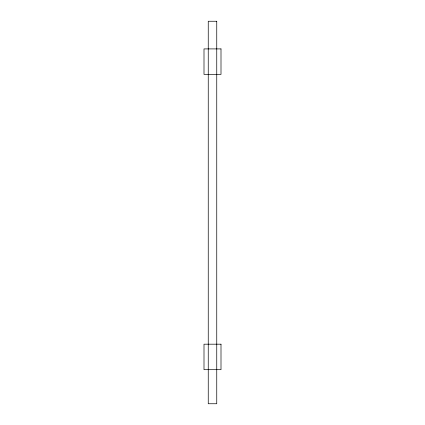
<?xml version="1.0" encoding="UTF-8"?>
<svg xmlns="http://www.w3.org/2000/svg" width="425" height="425" viewBox="0 0 425 425"><rect width="100%" height="100%" fill="white"/><g stroke="black" fill="none" stroke-linecap="round" stroke-linejoin="round"><path stroke-width="0.64" d="M216.75 21.25L208.25 21.25L208.25 403.75L216.75 403.75L216.75 21.25M221 48.907L204 48.907L204 74.407L221 74.407L221 48.907M221 344.186L204 344.186L204 369.686L221 369.686L221 344.186"/></g></svg>
